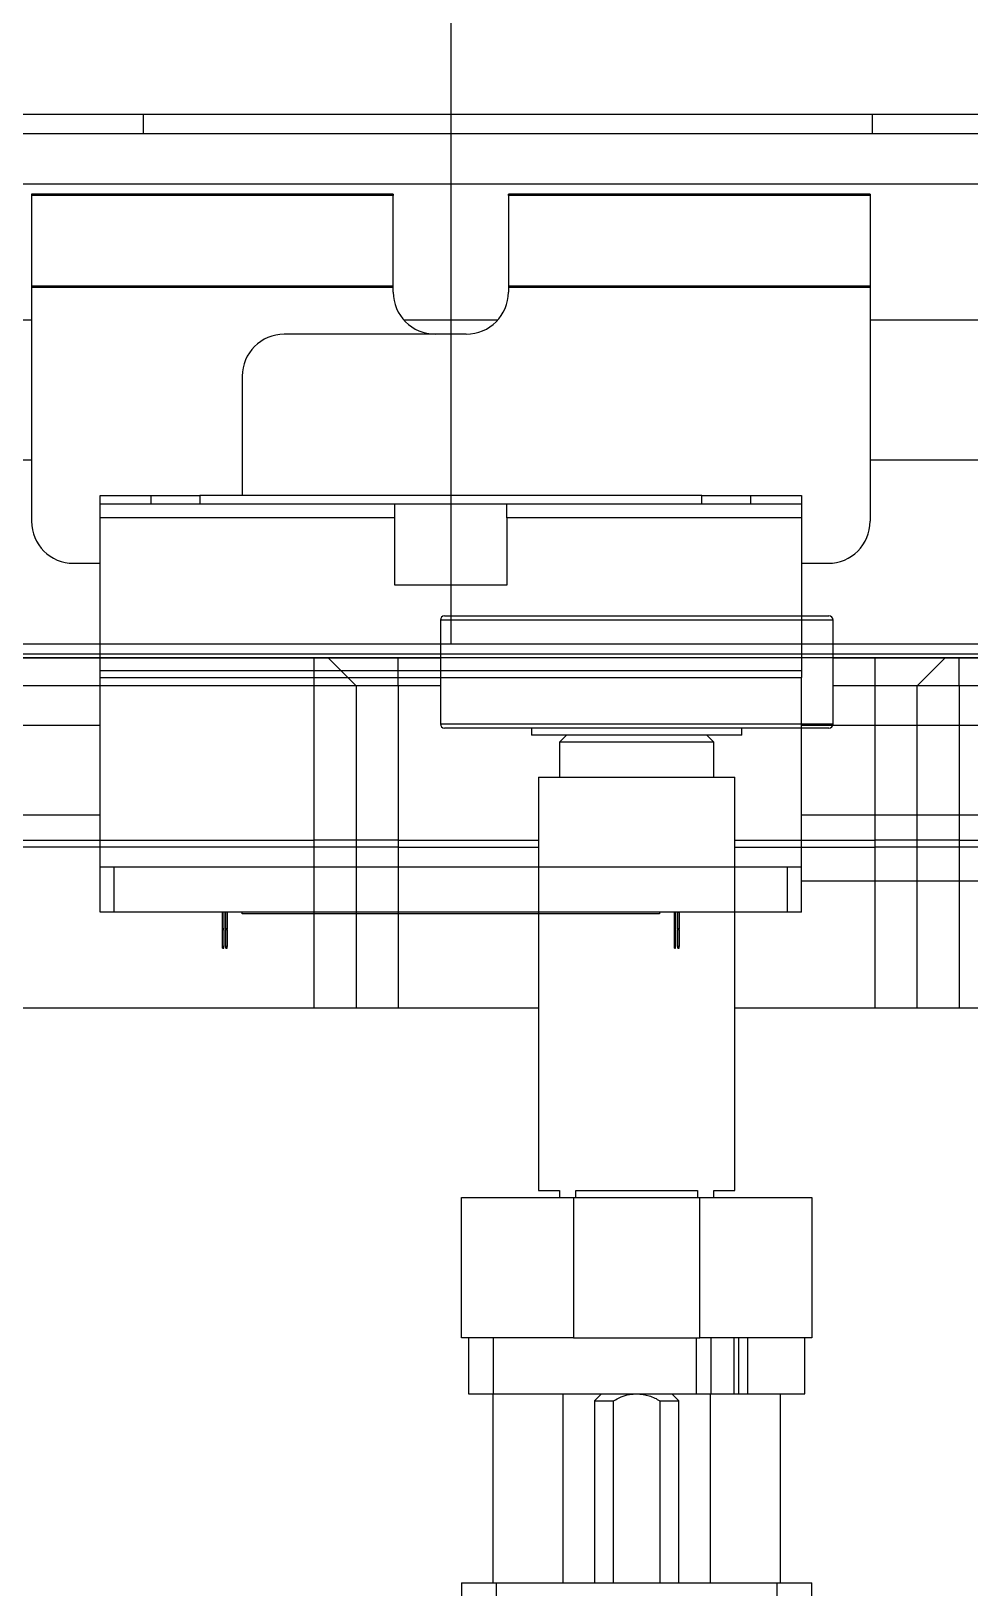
# Model space of a CAD drawing. Extents: x 500 to 100500, y -14500 to 21140.
# Drawn here: x 6953.3 to 7020.3, y -7054.4 to -6943.3 of the extents above; entities that cross this region are included whole.
import ezdxf

# ---------------------------------------------------------------- set-up
doc = ezdxf.new("R2010")
doc.units = 0
doc.layers.get('0').update_dxf_attribs({"linetype": 'CONTINUOUS'})

# ---------------------------------------------------------------- blocks, each defined once
blk = doc.blocks.new('SP R')
at = {"color": 3}
for p, q in [((17084.34, -97455.61), (17084.34, -97463.01)), ((17110.75, -97455.61), (17084.34, -97455.61)), ((17084.64, -97455.31), (17110.49, -97455.31)), ((17110.49, -97455.31), (17112.04, -97455.31)), ((17112.34, -97455.61), (17110.75, -97455.61)), ((17112.34, -97463.01), (17112.34, -97455.61)), ((16930.34, -97458.31), (17075.34, -97458.31)), ((17075.34, -97460.31), (17075.34, -97458.31)), ((17075.34, -97458.31), (17076.34, -97458.31)), ((17078.34, -97460.31), (17076.34, -97458.31)), ((17076.34, -97458.31), (17081.34, -97458.31)), ((17081.34, -97460.31), (17081.34, -97458.31)), ((17081.34, -97458.31), (17084.34, -97458.31)), ((17112.34, -97458.31), (17115.34, -97458.31)), ((17115.34, -97460.31), (17115.34, -97458.31)), ((17115.34, -97458.31), (17120.34, -97458.31)), ((17118.34, -97460.31), (17120.34, -97458.31)), ((17120.34, -97458.31), (17121.34, -97458.31)), ((17121.34, -97460.31), (17121.34, -97458.31)), ((17121.34, -97458.31), (18255.34, -97458.31)), ((17075.34, -97460.31), (16930.34, -97460.31)), ((17075.34, -97471.31), (17075.34, -97460.31)), ((17078.34, -97460.31), (17075.34, -97460.31)), ((17078.34, -97460.31), (17078.34, -97471.31)), ((17081.34, -97460.31), (17078.34, -97460.31)), ((17081.34, -97460.31), (17081.34, -97471.31)), ((17084.34, -97460.31), (17081.34, -97460.31)), ((17115.34, -97460.31), (17112.34, -97460.31)), ((17118.34, -97460.31), (17115.34, -97460.31)), ((17115.34, -97471.31), (17115.34, -97460.31)), ((17121.34, -97460.31), (17118.34, -97460.31)), ((17118.34, -97471.31), (17118.34, -97460.31)), ((17121.34, -97460.31), (17121.34, -97471.31)), ((18255.34, -97460.31), (17121.34, -97460.31)), ((17084.34, -97463.01), (17110.75, -97463.01)), ((17110.49, -97463.31), (17084.64, -97463.31)), ((17090.84, -97463.31), (17090.84, -97463.81)), ((17105.84, -97463.81), (17105.84, -97463.31)), ((17112.04, -97463.31), (17110.49, -97463.31)), ((17110.75, -97463.01), (17112.34, -97463.01)), ((17105.84, -97463.81), (17090.84, -97463.81)), ((17093.34, -97463.81), (17092.84, -97464.31)), ((17092.84, -97464.31), (17092.84, -97466.81)), ((17103.84, -97464.31), (17092.84, -97464.31)), ((17103.84, -97464.31), (17103.34, -97463.81)), ((17103.84, -97466.81), (17103.84, -97464.31)), ((17091.34, -97466.81), (17091.34, -97496.31)), ((17091.34, -97466.81), (17105.34, -97466.81)), ((17105.34, -97496.31), (17105.34, -97466.81)), ((16930.34, -97471.31), (17075.34, -97471.31)), ((17075.34, -97471.81), (16930.34, -97471.81)), ((17078.34, -97471.31), (17075.34, -97471.31)), ((17075.34, -97471.81), (17075.34, -97471.31)), ((17078.34, -97471.81), (17075.34, -97471.81)), ((17075.34, -97483.31), (17075.34, -97471.81)), ((17081.34, -97471.31), (17078.34, -97471.31)), ((17078.34, -97471.31), (17078.34, -97471.81)), ((17081.34, -97471.81), (17078.34, -97471.81)), ((17078.34, -97471.81), (17078.34, -97483.31)), ((17081.34, -97471.31), (17091.34, -97471.31)), ((17081.34, -97471.31), (17081.34, -97471.81)), ((17081.34, -97471.81), (17091.34, -97471.81)), ((17081.34, -97471.81), (17081.34, -97483.31)), ((17105.34, -97471.31), (17115.34, -97471.31)), ((17105.34, -97471.81), (17115.34, -97471.81)), ((17118.34, -97471.31), (17115.34, -97471.31)), ((17115.34, -97471.81), (17115.34, -97471.31)), ((17118.34, -97471.81), (17115.34, -97471.81)), ((17115.34, -97483.31), (17115.34, -97471.81)), ((17121.34, -97471.31), (17118.34, -97471.31)), ((17118.34, -97471.81), (17118.34, -97471.31)), ((17121.34, -97471.81), (17118.34, -97471.81)), ((17118.34, -97483.31), (17118.34, -97471.81)), ((17121.34, -97471.31), (18255.34, -97471.31)), ((17121.34, -97471.31), (17121.34, -97471.81)), ((18255.34, -97471.81), (17121.34, -97471.81)), ((17121.34, -97471.81), (17121.34, -97483.31)), ((17075.34, -97483.31), (16930.34, -97483.31)), ((17078.34, -97483.31), (17075.34, -97483.31)), ((17081.34, -97483.31), (17078.34, -97483.31)), ((17091.34, -97483.31), (17081.34, -97483.31)), ((17115.34, -97483.31), (17105.34, -97483.31)), ((17118.34, -97483.31), (17115.34, -97483.31)), ((17121.34, -97483.31), (17118.34, -97483.31)), ((18255.34, -97483.31), (17121.34, -97483.31)), ((17085.84, -97506.81), (17085.84, -97496.81)), ((17085.84, -97496.81), (17093.84, -97496.81)), ((17091.34, -97496.31), (17092.84, -97496.31)), ((17092.84, -97496.31), (17092.84, -97496.81)), ((17093.84, -97496.81), (17093.84, -97506.81)), ((17093.84, -97496.81), (17102.84, -97496.81)), ((17094.01, -97496.31), (17102.67, -97496.31)), ((17094.01, -97496.81), (17094.01, -97496.31)), ((17102.67, -97496.31), (17102.67, -97496.81)), ((17102.84, -97506.81), (17102.84, -97496.81)), ((17102.84, -97496.81), (17110.84, -97496.81)), ((17103.84, -97496.31), (17105.34, -97496.31)), ((17103.84, -97496.81), (17103.84, -97496.31)), ((17110.84, -97496.81), (17110.84, -97506.81)), ((17093.84, -97506.81), (17085.84, -97506.81)), ((17086.34, -97506.81), (17086.34, -97510.81)), ((17088.14, -97510.81), (17088.14, -97506.81)), ((17093.84, -97506.81), (17102.84, -97506.81)), ((17102.59, -97506.81), (17102.59, -97510.81)), ((17110.84, -97506.81), (17102.84, -97506.81)), ((17103.62, -97506.81), (17103.62, -97510.81)), ((17105.3, -97510.81), (17105.3, -97506.81)), ((17105.59, -97506.81), (17105.59, -97510.81)), ((17106.25, -97506.81), (17106.25, -97510.81)), ((17110.34, -97510.81), (17110.34, -97506.81)), ((17086.34, -97510.81), (17088.14, -97510.81)), ((17088.09, -97510.81), (17088.09, -97524.31)), ((17088.14, -97510.81), (17102.59, -97510.81)), ((17093.09, -97524.31), (17093.09, -97510.81)), ((17095.84, -97510.81), (17095.34, -97511.31)), ((17101.34, -97511.31), (17100.84, -97510.81)), ((17102.59, -97510.81), (17103.62, -97510.81)), ((17103.59, -97510.81), (17103.59, -97524.31)), ((17103.62, -97510.81), (17105.3, -97510.81)), ((17105.3, -97510.81), (17105.59, -97510.81)), ((17105.59, -97510.81), (17106.25, -97510.81)), ((17106.25, -97510.81), (17110.34, -97510.81)), ((17108.59, -97524.31), (17108.59, -97510.81)), ((17095.34, -97511.31), (17095.34, -97524.31)), ((17095.34, -97511.31), (17096.68, -97511.31)), ((17096.68, -97524.31), (17096.68, -97511.31)), ((17100, -97511.31), (17101.34, -97511.31)), ((17100, -97511.31), (17100, -97524.31)), ((17101.34, -97524.31), (17101.34, -97511.31)), ((17085.84, -97524.31), (17085.84, -97527.71)), ((17085.84, -97524.31), (17088.35, -97524.31)), ((17088.35, -97527.71), (17088.35, -97524.31)), ((17088.35, -97524.31), (17108.33, -97524.31)), ((17108.33, -97524.31), (17108.33, -97556.31)), ((17108.33, -97524.31), (17110.84, -97524.31)), ((17110.84, -97556.31), (17110.84, -97524.31))]:
    blk.add_line(p, q, dxfattribs=at)
for centre, start, end in [((17084.64, -97455.61), 90, 180), ((17112.04, -97455.61), 0, 90), ((17084.64, -97463.01), 180, 270), ((17112.04, -97463.01), 270, 0)]:
    blk.add_arc(centre, 0.3, start, end, dxfattribs=at)
for points, knots in [([(17096.68, -97511.31), (17097.05, -97511.12), (17097.58, -97510.85), (17098.17, -97510.82), (17098.34, -97510.81)], [0, 0, 0, 0, 0.701105, 1, 1, 1, 1]), ([(17098.34, -97510.81), (17098.65, -97510.84), (17099.23, -97510.9), (17099.75, -97511.17), (17100, -97511.31)], [0, 0, 0, 0, 0.520717, 1, 1, 1, 1])]:
    blk.add_open_spline(points, degree=3, knots=knots, dxfattribs=at)
blk = doc.blocks.new('KJVision F')
at = {"color": 2}
for p, q in [((8217.62, -71007.14, -10.47), (8217.62, -72337.14, -10.47)), ((7970.62, -72337.14, -10.47), (8464.62, -72337.14, -10.47))]:
    blk.add_line(p, q, dxfattribs=at)
blk = doc.blocks.new('KJprobe Card F')
at = {"color": 6}
for p, q in [((30488.7, -77429.49, 43.99), (30918.7, -77429.49, 43.99)), ((30628.5, -77429.49, 43.99), (30628.5, -77430.89, 43.99)), ((30680.5, -77429.49, 43.99), (30680.5, -77430.89, 43.99)), ((31000.7, -77430.89, 43.99), (30498.7, -77430.89, 43.99)), ((31000.7, -77434.49, 43.99), (30498.7, -77434.49, 43.99)), ((30620.55, -77435.19, 43.99), (30620.55, -77435.29, 43.99)), ((30646.34, -77435.19, 43.99), (30620.55, -77435.19, 43.99)), ((30646.34, -77435.29, 43.99), (30620.55, -77435.29, 43.99)), ((30620.55, -77435.29, 43.99), (30620.55, -77435.3, 43.99)), ((30646.34, -77435.3, 43.99), (30620.55, -77435.3, 43.99)), ((30620.55, -77435.3, 43.99), (30620.55, -77441.76, 43.99)), ((30646.34, -77435.19, 43.99), (30646.34, -77435.29, 43.99)), ((30646.34, -77435.3, 43.99), (30646.34, -77435.29, 43.99)), ((30646.34, -77441.76, 43.99), (30646.34, -77435.3, 43.99)), ((30654.55, -77435.29, 43.99), (30654.55, -77435.19, 43.99)), ((30680.35, -77435.19, 43.99), (30654.55, -77435.19, 43.99)), ((30680.35, -77435.29, 43.99), (30654.55, -77435.29, 43.99)), ((30654.55, -77435.29, 43.99), (30654.55, -77435.3, 43.99)), ((30680.35, -77435.3, 43.99), (30654.55, -77435.3, 43.99)), ((30654.55, -77435.3, 43.99), (30654.55, -77441.76, 43.99)), ((30680.35, -77435.19, 43.99), (30680.35, -77435.29, 43.99)), ((30680.35, -77435.29, 43.99), (30680.35, -77435.3, 43.99)), ((30680.35, -77435.3, 43.99), (30680.35, -77441.76, 43.99)), ((30646.34, -77441.76, 43.99), (30620.55, -77441.76, 43.99)), ((30620.55, -77441.76, 43.99), (30620.55, -77441.86, 43.99)), ((30646.34, -77441.86, 43.99), (30620.55, -77441.86, 43.99)), ((30620.55, -77441.86, 43.99), (30620.55, -77458.54, 43.99)), ((30646.34, -77441.86, 43.99), (30646.34, -77441.76, 43.99)), ((30646.34, -77442.19, 43.99), (30646.34, -77441.86, 43.99)), ((30680.35, -77441.76, 43.99), (30654.55, -77441.76, 43.99)), ((30654.55, -77441.76, 43.99), (30654.55, -77441.86, 43.99)), ((30680.35, -77441.86, 43.99), (30654.55, -77441.86, 43.99)), ((30654.55, -77441.86, 43.99), (30654.55, -77442.19, 43.99)), ((30680.35, -77441.76, 43.99), (30680.35, -77441.86, 43.99)), ((30680.35, -77441.86, 43.99), (30680.35, -77458.54, 43.99)), ((30620.55, -77444.19, 43.99), (30604.57, -77444.19, 43.99)), ((30653.79, -77444.19, 43.99), (30647.1, -77444.19, 43.99)), ((30696.32, -77444.19, 43.99), (30680.35, -77444.19, 43.99)), ((30651.55, -77445.19, 43.99), (30638.57, -77445.19, 43.99)), ((30635.57, -77448.19, 43.99), (30635.57, -77456.69, 43.99)), ((30620.55, -77454.19, 43.99), (30604.57, -77454.19, 43.99)), ((30696.32, -77454.19, 43.99), (30680.35, -77454.19, 43.99)), ((30625.45, -77457.29, 43.99), (30625.45, -77456.69, 43.99)), ((30625.45, -77456.69, 43.99), (30629.05, -77456.69, 43.99)), ((30629.05, -77456.69, 43.99), (30632.55, -77456.69, 43.99)), ((30629.05, -77456.69, 43.99), (30629.05, -77457.29, 43.99)), ((30632.55, -77456.69, 43.99), (30632.55, -77457.29, 43.99)), ((30668.35, -77456.69, 43.99), (30632.55, -77456.69, 43.99)), ((30668.35, -77457.29, 43.99), (30668.35, -77456.69, 43.99)), ((30668.35, -77456.69, 43.99), (30671.85, -77456.69, 43.99)), ((30671.85, -77456.69, 43.99), (30675.45, -77456.69, 43.99)), ((30671.85, -77457.29, 43.99), (30671.85, -77456.69, 43.99)), ((30675.45, -77456.69, 43.99), (30675.45, -77457.29, 43.99)), ((30625.45, -77458.29, 43.99), (30625.45, -77457.29, 43.99)), ((30625.45, -77457.29, 43.99), (30646.45, -77457.29, 43.99)), ((30646.45, -77458.29, 43.99), (30646.45, -77457.29, 43.99)), ((30646.45, -77457.29, 43.99), (30654.45, -77457.29, 43.99)), ((30654.45, -77457.29, 43.99), (30675.45, -77457.29, 43.99)), ((30654.45, -77458.29, 43.99), (30654.45, -77457.29, 43.99)), ((30675.45, -77457.29, 43.99), (30675.45, -77458.29, 43.99)), ((30646.45, -77458.29, 43.99), (30625.45, -77458.29, 43.99)), ((30625.45, -77469.19, 43.99), (30625.45, -77458.29, 43.99)), ((30646.45, -77463.09, 43.99), (30646.45, -77458.29, 43.99)), ((30675.45, -77458.29, 43.99), (30654.45, -77458.29, 43.99)), ((30654.45, -77458.29, 43.99), (30654.45, -77463.09, 43.99)), ((30675.45, -77458.29, 43.99), (30675.45, -77469.19, 43.99)), ((30623.55, -77461.54, 43.99), (30625.45, -77461.54, 43.99)), ((30675.45, -77461.54, 43.99), (30677.35, -77461.54, 43.99)), ((30654.45, -77463.09, 43.99), (30646.45, -77463.09, 43.99)), ((30625.45, -77469.69, 43.99), (30625.45, -77469.19, 43.99)), ((30625.45, -77469.19, 43.99), (30675.45, -77469.19, 43.99)), ((30625.45, -77483.23, 43.99), (30625.45, -77469.69, 43.99)), ((30625.45, -77469.69, 43.99), (30675.45, -77469.69, 43.99)), ((30675.45, -77469.19, 43.99), (30675.45, -77469.69, 43.99)), ((30675.45, -77483.23, 43.99), (30675.45, -77469.69, 43.99)), ((30605.67, -77473.09, 43.99), (30625.45, -77473.09, 43.99)), ((30675.45, -77473.09, 43.99), (30688.22, -77473.09, 43.99)), ((30605.67, -77479.49, 43.99), (30625.45, -77479.49, 43.99)), ((30675.45, -77479.49, 43.99), (30688.22, -77479.49, 43.99)), ((30675.45, -77483.23, 43.99), (30625.45, -77483.23, 43.99)), ((30625.45, -77486.43, 43.99), (30625.45, -77483.23, 43.99)), ((30626.45, -77486.43, 43.99), (30626.45, -77483.23, 43.99)), ((30674.45, -77483.23, 43.99), (30626.45, -77483.23, 43.99)), ((30674.45, -77486.43, 43.99), (30674.45, -77483.23, 43.99)), ((30675.45, -77486.43, 43.99), (30675.45, -77483.23, 43.99)), ((30675.45, -77484.19, 43.99), (30688.22, -77484.19, 43.99)), ((30626.45, -77486.43, 43.99), (30625.45, -77486.43, 43.99)), ((30674.45, -77486.43, 43.99), (30626.45, -77486.43, 43.99)), ((30634.15, -77486.44, 43.99), (30634.15, -77486.43, 43.99)), ((30634.27, -77486.44, 43.99), (30634.15, -77486.44, 43.99)), ((30634.17, -77487.61, 43.99), (30634.17, -77486.44, 43.99)), ((30634.25, -77486.44, 43.99), (30634.25, -77487.61, 43.99)), ((30634.27, -77486.44, 43.99), (30634.27, -77486.43, 43.99)), ((30634.39, -77486.44, 43.99), (30634.39, -77486.43, 43.99)), ((30634.51, -77486.44, 43.99), (30634.39, -77486.44, 43.99)), ((30634.41, -77487.61, 43.99), (30634.41, -77486.44, 43.99)), ((30634.49, -77486.44, 43.99), (30634.49, -77487.61, 43.99)), ((30634.51, -77486.44, 43.99), (30634.51, -77486.43, 43.99)), ((30635.57, -77486.44, 43.99), (30635.57, -77486.43, 43.99)), ((30635.57, -77486.54, 43.99), (30635.57, -77486.44, 43.99)), ((30665.32, -77486.44, 43.99), (30635.57, -77486.44, 43.99)), ((30635.82, -77486.44, 43.99), (30635.57, -77486.44, 43.99)), ((30665.32, -77486.54, 43.99), (30635.57, -77486.54, 43.99)), ((30635.82, -77486.44, 43.99), (30635.82, -77486.43, 43.99)), ((30636.07, -77486.44, 43.99), (30636.07, -77486.43, 43.99)), ((30636.32, -77486.44, 43.99), (30636.07, -77486.44, 43.99)), ((30636.32, -77486.44, 43.99), (30636.32, -77486.43, 43.99)), ((30636.57, -77486.44, 43.99), (30636.57, -77486.43, 43.99)), ((30636.82, -77486.44, 43.99), (30636.57, -77486.44, 43.99)), ((30636.82, -77486.44, 43.99), (30636.82, -77486.43, 43.99)), ((30637.07, -77486.44, 43.99), (30637.07, -77486.43, 43.99)), ((30637.32, -77486.44, 43.99), (30637.07, -77486.44, 43.99)), ((30637.32, -77486.44, 43.99), (30637.32, -77486.43, 43.99)), ((30637.57, -77486.44, 43.99), (30637.57, -77486.43, 43.99)), ((30637.82, -77486.44, 43.99), (30637.57, -77486.44, 43.99)), ((30637.82, -77486.44, 43.99), (30637.82, -77486.43, 43.99)), ((30638.07, -77486.44, 43.99), (30638.07, -77486.43, 43.99)), ((30638.32, -77486.44, 43.99), (30638.07, -77486.44, 43.99)), ((30638.32, -77486.44, 43.99), (30638.32, -77486.43, 43.99)), ((30638.57, -77486.44, 43.99), (30638.57, -77486.43, 43.99)), ((30638.82, -77486.44, 43.99), (30638.57, -77486.44, 43.99)), ((30638.82, -77486.44, 43.99), (30638.82, -77486.43, 43.99)), ((30639.07, -77486.44, 43.99), (30639.07, -77486.43, 43.99)), ((30639.32, -77486.44, 43.99), (30639.07, -77486.44, 43.99)), ((30639.32, -77486.44, 43.99), (30639.32, -77486.43, 43.99)), ((30639.57, -77486.44, 43.99), (30639.57, -77486.43, 43.99)), ((30639.82, -77486.44, 43.99), (30639.57, -77486.44, 43.99)), ((30639.82, -77486.44, 43.99), (30639.82, -77486.43, 43.99)), ((30640.07, -77486.44, 43.99), (30640.07, -77486.43, 43.99)), ((30640.32, -77486.44, 43.99), (30640.07, -77486.44, 43.99)), ((30640.32, -77486.44, 43.99), (30640.32, -77486.43, 43.99)), ((30640.57, -77486.44, 43.99), (30640.57, -77486.43, 43.99)), ((30640.82, -77486.44, 43.99), (30640.57, -77486.44, 43.99)), ((30640.82, -77486.44, 43.99), (30640.82, -77486.43, 43.99)), ((30641.07, -77486.44, 43.99), (30641.07, -77486.43, 43.99)), ((30641.32, -77486.44, 43.99), (30641.07, -77486.44, 43.99)), ((30641.32, -77486.44, 43.99), (30641.32, -77486.43, 43.99)), ((30641.57, -77486.44, 43.99), (30641.57, -77486.43, 43.99)), ((30641.82, -77486.44, 43.99), (30641.57, -77486.44, 43.99)), ((30641.82, -77486.44, 43.99), (30641.82, -77486.43, 43.99)), ((30642.07, -77486.44, 43.99), (30642.07, -77486.43, 43.99)), ((30642.32, -77486.44, 43.99), (30642.07, -77486.44, 43.99)), ((30642.32, -77486.44, 43.99), (30642.32, -77486.43, 43.99)), ((30642.57, -77486.44, 43.99), (30642.57, -77486.43, 43.99)), ((30642.82, -77486.44, 43.99), (30642.57, -77486.44, 43.99)), ((30642.82, -77486.44, 43.99), (30642.82, -77486.43, 43.99)), ((30643.07, -77486.44, 43.99), (30643.07, -77486.43, 43.99)), ((30643.32, -77486.44, 43.99), (30643.07, -77486.44, 43.99)), ((30643.32, -77486.44, 43.99), (30643.32, -77486.43, 43.99)), ((30643.57, -77486.44, 43.99), (30643.57, -77486.43, 43.99)), ((30643.82, -77486.44, 43.99), (30643.57, -77486.44, 43.99)), ((30643.82, -77486.44, 43.99), (30643.82, -77486.43, 43.99)), ((30644.07, -77486.44, 43.99), (30644.07, -77486.43, 43.99)), ((30644.32, -77486.44, 43.99), (30644.07, -77486.44, 43.99)), ((30644.32, -77486.44, 43.99), (30644.32, -77486.43, 43.99)), ((30644.57, -77486.44, 43.99), (30644.57, -77486.43, 43.99)), ((30644.82, -77486.44, 43.99), (30644.57, -77486.44, 43.99)), ((30644.82, -77486.44, 43.99), (30644.82, -77486.43, 43.99)), ((30645.07, -77486.44, 43.99), (30645.07, -77486.43, 43.99)), ((30645.32, -77486.44, 43.99), (30645.07, -77486.44, 43.99)), ((30645.32, -77486.44, 43.99), (30645.32, -77486.43, 43.99)), ((30645.57, -77486.44, 43.99), (30645.57, -77486.43, 43.99)), ((30645.82, -77486.44, 43.99), (30645.57, -77486.44, 43.99)), ((30645.82, -77486.44, 43.99), (30645.82, -77486.43, 43.99)), ((30646.07, -77486.44, 43.99), (30646.07, -77486.43, 43.99)), ((30646.32, -77486.44, 43.99), (30646.07, -77486.44, 43.99)), ((30646.32, -77486.44, 43.99), (30646.32, -77486.43, 43.99)), ((30646.57, -77486.44, 43.99), (30646.57, -77486.43, 43.99)), ((30646.82, -77486.44, 43.99), (30646.57, -77486.44, 43.99)), ((30646.82, -77486.44, 43.99), (30646.82, -77486.43, 43.99)), ((30647.07, -77486.44, 43.99), (30647.07, -77486.43, 43.99)), ((30647.32, -77486.44, 43.99), (30647.07, -77486.44, 43.99)), ((30647.32, -77486.44, 43.99), (30647.32, -77486.43, 43.99)), ((30647.57, -77486.44, 43.99), (30647.57, -77486.43, 43.99)), ((30647.82, -77486.44, 43.99), (30647.57, -77486.44, 43.99)), ((30647.82, -77486.44, 43.99), (30647.82, -77486.43, 43.99)), ((30648.07, -77486.44, 43.99), (30648.07, -77486.43, 43.99)), ((30648.32, -77486.44, 43.99), (30648.07, -77486.44, 43.99)), ((30648.32, -77486.44, 43.99), (30648.32, -77486.43, 43.99)), ((30648.57, -77486.44, 43.99), (30648.57, -77486.43, 43.99)), ((30648.82, -77486.44, 43.99), (30648.57, -77486.44, 43.99)), ((30648.82, -77486.44, 43.99), (30648.82, -77486.43, 43.99)), ((30649.07, -77486.44, 43.99), (30649.07, -77486.43, 43.99)), ((30649.32, -77486.44, 43.99), (30649.07, -77486.44, 43.99)), ((30649.32, -77486.44, 43.99), (30649.32, -77486.43, 43.99)), ((30649.57, -77486.44, 43.99), (30649.57, -77486.43, 43.99)), ((30649.82, -77486.44, 43.99), (30649.57, -77486.44, 43.99)), ((30649.82, -77486.44, 43.99), (30649.82, -77486.43, 43.99)), ((30650.07, -77486.44, 43.99), (30650.07, -77486.43, 43.99)), ((30650.32, -77486.44, 43.99), (30650.07, -77486.44, 43.99)), ((30650.32, -77486.44, 43.99), (30650.32, -77486.43, 43.99)), ((30650.57, -77486.44, 43.99), (30650.57, -77486.43, 43.99)), ((30650.82, -77486.44, 43.99), (30650.57, -77486.44, 43.99)), ((30650.82, -77486.44, 43.99), (30650.82, -77486.43, 43.99)), ((30651.07, -77486.44, 43.99), (30651.07, -77486.43, 43.99)), ((30651.32, -77486.44, 43.99), (30651.07, -77486.44, 43.99)), ((30651.32, -77486.44, 43.99), (30651.32, -77486.43, 43.99)), ((30651.57, -77486.44, 43.99), (30651.57, -77486.43, 43.99)), ((30651.82, -77486.44, 43.99), (30651.57, -77486.44, 43.99)), ((30651.82, -77486.44, 43.99), (30651.82, -77486.43, 43.99)), ((30652.07, -77486.44, 43.99), (30652.07, -77486.43, 43.99)), ((30652.32, -77486.44, 43.99), (30652.07, -77486.44, 43.99)), ((30652.32, -77486.44, 43.99), (30652.32, -77486.43, 43.99)), ((30652.57, -77486.44, 43.99), (30652.57, -77486.43, 43.99)), ((30652.82, -77486.44, 43.99), (30652.57, -77486.44, 43.99)), ((30652.82, -77486.44, 43.99), (30652.82, -77486.43, 43.99)), ((30653.07, -77486.44, 43.99), (30653.07, -77486.43, 43.99)), ((30653.32, -77486.44, 43.99), (30653.07, -77486.44, 43.99)), ((30653.32, -77486.44, 43.99), (30653.32, -77486.43, 43.99)), ((30653.57, -77486.44, 43.99), (30653.57, -77486.43, 43.99)), ((30653.82, -77486.44, 43.99), (30653.57, -77486.44, 43.99)), ((30653.82, -77486.44, 43.99), (30653.82, -77486.43, 43.99)), ((30654.07, -77486.44, 43.99), (30654.07, -77486.43, 43.99)), ((30654.32, -77486.44, 43.99), (30654.07, -77486.44, 43.99)), ((30654.32, -77486.44, 43.99), (30654.32, -77486.43, 43.99)), ((30654.57, -77486.44, 43.99), (30654.57, -77486.43, 43.99)), ((30654.82, -77486.44, 43.99), (30654.57, -77486.44, 43.99)), ((30654.82, -77486.44, 43.99), (30654.82, -77486.43, 43.99)), ((30655.07, -77486.44, 43.99), (30655.07, -77486.43, 43.99)), ((30655.32, -77486.44, 43.99), (30655.07, -77486.44, 43.99)), ((30655.32, -77486.44, 43.99), (30655.32, -77486.43, 43.99)), ((30655.57, -77486.44, 43.99), (30655.57, -77486.43, 43.99)), ((30655.82, -77486.44, 43.99), (30655.57, -77486.44, 43.99)), ((30655.82, -77486.44, 43.99), (30655.82, -77486.43, 43.99)), ((30656.07, -77486.44, 43.99), (30656.07, -77486.43, 43.99)), ((30656.32, -77486.44, 43.99), (30656.07, -77486.44, 43.99)), ((30656.32, -77486.44, 43.99), (30656.32, -77486.43, 43.99)), ((30656.57, -77486.44, 43.99), (30656.57, -77486.43, 43.99)), ((30656.82, -77486.44, 43.99), (30656.57, -77486.44, 43.99)), ((30656.82, -77486.44, 43.99), (30656.82, -77486.43, 43.99)), ((30657.07, -77486.44, 43.99), (30657.07, -77486.43, 43.99)), ((30657.32, -77486.44, 43.99), (30657.07, -77486.44, 43.99)), ((30657.32, -77486.44, 43.99), (30657.32, -77486.43, 43.99)), ((30657.57, -77486.44, 43.99), (30657.57, -77486.43, 43.99)), ((30657.82, -77486.44, 43.99), (30657.57, -77486.44, 43.99)), ((30657.82, -77486.44, 43.99), (30657.82, -77486.43, 43.99)), ((30658.07, -77486.44, 43.99), (30658.07, -77486.43, 43.99)), ((30658.32, -77486.44, 43.99), (30658.07, -77486.44, 43.99)), ((30658.32, -77486.44, 43.99), (30658.32, -77486.43, 43.99)), ((30658.57, -77486.44, 43.99), (30658.57, -77486.43, 43.99)), ((30658.82, -77486.44, 43.99), (30658.57, -77486.44, 43.99)), ((30658.82, -77486.44, 43.99), (30658.82, -77486.43, 43.99)), ((30659.07, -77486.44, 43.99), (30659.07, -77486.43, 43.99)), ((30659.32, -77486.44, 43.99), (30659.07, -77486.44, 43.99)), ((30659.32, -77486.44, 43.99), (30659.32, -77486.43, 43.99)), ((30659.57, -77486.44, 43.99), (30659.57, -77486.43, 43.99)), ((30659.82, -77486.44, 43.99), (30659.57, -77486.44, 43.99)), ((30659.82, -77486.44, 43.99), (30659.82, -77486.43, 43.99)), ((30660.07, -77486.44, 43.99), (30660.07, -77486.43, 43.99)), ((30660.32, -77486.44, 43.99), (30660.07, -77486.44, 43.99)), ((30660.32, -77486.44, 43.99), (30660.32, -77486.43, 43.99)), ((30660.57, -77486.44, 43.99), (30660.57, -77486.43, 43.99)), ((30660.82, -77486.44, 43.99), (30660.57, -77486.44, 43.99)), ((30660.82, -77486.44, 43.99), (30660.82, -77486.43, 43.99)), ((30661.07, -77486.44, 43.99), (30661.07, -77486.43, 43.99)), ((30661.32, -77486.44, 43.99), (30661.07, -77486.44, 43.99)), ((30661.32, -77486.44, 43.99), (30661.32, -77486.43, 43.99)), ((30661.57, -77486.44, 43.99), (30661.57, -77486.43, 43.99)), ((30661.82, -77486.44, 43.99), (30661.57, -77486.44, 43.99)), ((30661.82, -77486.44, 43.99), (30661.82, -77486.43, 43.99)), ((30662.07, -77486.44, 43.99), (30662.07, -77486.43, 43.99)), ((30662.32, -77486.44, 43.99), (30662.07, -77486.44, 43.99)), ((30662.32, -77486.44, 43.99), (30662.32, -77486.43, 43.99)), ((30662.57, -77486.44, 43.99), (30662.57, -77486.43, 43.99)), ((30662.82, -77486.44, 43.99), (30662.57, -77486.44, 43.99)), ((30662.82, -77486.44, 43.99), (30662.82, -77486.43, 43.99)), ((30663.07, -77486.44, 43.99), (30663.07, -77486.43, 43.99)), ((30663.32, -77486.44, 43.99), (30663.07, -77486.44, 43.99)), ((30663.32, -77486.44, 43.99), (30663.32, -77486.43, 43.99)), ((30663.57, -77486.44, 43.99), (30663.57, -77486.43, 43.99)), ((30663.82, -77486.44, 43.99), (30663.57, -77486.44, 43.99)), ((30663.82, -77486.44, 43.99), (30663.82, -77486.43, 43.99)), ((30664.07, -77486.44, 43.99), (30664.07, -77486.43, 43.99)), ((30664.32, -77486.44, 43.99), (30664.07, -77486.44, 43.99)), ((30664.32, -77486.44, 43.99), (30664.32, -77486.43, 43.99)), ((30664.57, -77486.44, 43.99), (30664.57, -77486.43, 43.99)), ((30664.82, -77486.44, 43.99), (30664.57, -77486.44, 43.99)), ((30664.82, -77486.44, 43.99), (30664.82, -77486.43, 43.99)), ((30665.07, -77486.44, 43.99), (30665.07, -77486.43, 43.99)), ((30665.32, -77486.44, 43.99), (30665.07, -77486.44, 43.99)), ((30665.32, -77486.44, 43.99), (30665.32, -77486.43, 43.99)), ((30665.32, -77486.44, 43.99), (30665.32, -77486.54, 43.99)), ((30666.38, -77486.44, 43.99), (30666.38, -77486.43, 43.99)), ((30666.38, -77486.44, 43.99), (30666.5, -77486.44, 43.99)), ((30666.4, -77487.61, 43.99), (30666.4, -77486.44, 43.99)), ((30666.48, -77486.44, 43.99), (30666.48, -77487.61, 43.99)), ((30666.5, -77486.44, 43.99), (30666.5, -77486.43, 43.99)), ((30666.62, -77486.44, 43.99), (30666.62, -77486.43, 43.99)), ((30666.62, -77486.44, 43.99), (30666.74, -77486.44, 43.99)), ((30666.64, -77487.61, 43.99), (30666.64, -77486.44, 43.99)), ((30666.72, -77486.44, 43.99), (30666.72, -77487.61, 43.99)), ((30666.74, -77486.44, 43.99), (30666.74, -77486.43, 43.99)), ((30675.45, -77486.43, 43.99), (30674.45, -77486.43, 43.99)), ((30634.25, -77487.61, 43.99), (30634.17, -77487.61, 43.99)), ((30634.17, -77487.66, 43.99), (30634.17, -77487.61, 43.99)), ((30634.17, -77487.66, 43.99), (30634.25, -77487.66, 43.99)), ((30634.17, -77488.89, 43.99), (30634.17, -77487.66, 43.99)), ((30634.25, -77487.66, 43.99), (30634.25, -77487.61, 43.99)), ((30634.25, -77487.66, 43.99), (30634.25, -77488.89, 43.99)), ((30634.49, -77487.61, 43.99), (30634.41, -77487.61, 43.99)), ((30634.41, -77487.66, 43.99), (30634.41, -77487.61, 43.99)), ((30634.41, -77487.66, 43.99), (30634.49, -77487.66, 43.99)), ((30634.41, -77488.89, 43.99), (30634.41, -77487.66, 43.99)), ((30634.49, -77487.66, 43.99), (30634.49, -77487.61, 43.99)), ((30634.49, -77487.66, 43.99), (30634.49, -77488.89, 43.99)), ((30666.48, -77487.61, 43.99), (30666.4, -77487.61, 43.99)), ((30666.4, -77487.66, 43.99), (30666.4, -77487.61, 43.99)), ((30666.4, -77488.89, 43.99), (30666.4, -77487.66, 43.99)), ((30666.4, -77487.66, 43.99), (30666.48, -77487.66, 43.99)), ((30666.48, -77487.66, 43.99), (30666.48, -77487.61, 43.99)), ((30666.48, -77487.66, 43.99), (30666.48, -77488.89, 43.99)), ((30666.72, -77487.61, 43.99), (30666.64, -77487.61, 43.99)), ((30666.64, -77487.66, 43.99), (30666.64, -77487.61, 43.99)), ((30666.64, -77488.89, 43.99), (30666.64, -77487.66, 43.99)), ((30666.64, -77487.66, 43.99), (30666.72, -77487.66, 43.99)), ((30666.72, -77487.66, 43.99), (30666.72, -77487.61, 43.99)), ((30666.72, -77487.66, 43.99), (30666.72, -77488.89, 43.99)), ((30634.25, -77488.89, 43.99), (30634.17, -77488.89, 43.99)), ((30634.17, -77488.9, 43.99), (30634.17, -77488.89, 43.99)), ((30634.17, -77488.9, 43.99), (30634.25, -77488.9, 43.99)), ((30634.17, -77488.98, 43.99), (30634.17, -77488.9, 43.99)), ((30634.25, -77488.9, 43.99), (30634.25, -77488.89, 43.99)), ((30634.25, -77488.98, 43.99), (30634.25, -77488.9, 43.99)), ((30634.49, -77488.89, 43.99), (30634.41, -77488.89, 43.99)), ((30634.41, -77488.9, 43.99), (30634.41, -77488.89, 43.99)), ((30634.41, -77488.9, 43.99), (30634.49, -77488.9, 43.99)), ((30634.41, -77488.98, 43.99), (30634.41, -77488.9, 43.99)), ((30634.49, -77488.9, 43.99), (30634.49, -77488.89, 43.99)), ((30634.49, -77488.98, 43.99), (30634.49, -77488.9, 43.99)), ((30666.48, -77488.89, 43.99), (30666.4, -77488.89, 43.99)), ((30666.4, -77488.9, 43.99), (30666.4, -77488.89, 43.99)), ((30666.4, -77488.9, 43.99), (30666.48, -77488.9, 43.99)), ((30666.4, -77488.98, 43.99), (30666.4, -77488.9, 43.99)), ((30666.48, -77488.9, 43.99), (30666.48, -77488.89, 43.99)), ((30666.48, -77488.98, 43.99), (30666.48, -77488.9, 43.99)), ((30666.72, -77488.89, 43.99), (30666.64, -77488.89, 43.99)), ((30666.64, -77488.9, 43.99), (30666.64, -77488.89, 43.99)), ((30666.64, -77488.9, 43.99), (30666.72, -77488.9, 43.99)), ((30666.64, -77488.98, 43.99), (30666.64, -77488.9, 43.99)), ((30666.72, -77488.9, 43.99), (30666.72, -77488.89, 43.99)), ((30666.72, -77488.98, 43.99), (30666.72, -77488.9, 43.99)), ((30634.25, -77488.98, 43.99), (30634.17, -77488.98, 43.99)), ((30634.17, -77488.99, 43.99), (30634.17, -77488.98, 43.99)), ((30634.17, -77488.99, 43.99), (30634.25, -77488.99, 43.99)), ((30634.17, -77488.99, 43.99), (30634.25, -77488.99, 43.99)), ((30634.17, -77488.99, 43.99), (30634.17, -77488.99, 43.99)), ((30634.25, -77488.99, 43.99), (30634.25, -77488.98, 43.99)), ((30634.25, -77488.99, 43.99), (30634.25, -77488.99, 43.99)), ((30634.49, -77488.98, 43.99), (30634.41, -77488.98, 43.99)), ((30634.41, -77488.99, 43.99), (30634.41, -77488.98, 43.99)), ((30634.41, -77488.99, 43.99), (30634.49, -77488.99, 43.99)), ((30634.41, -77488.99, 43.99), (30634.49, -77488.99, 43.99)), ((30634.41, -77488.99, 43.99), (30634.41, -77488.99, 43.99)), ((30634.49, -77488.99, 43.99), (30634.49, -77488.98, 43.99)), ((30634.49, -77488.99, 43.99), (30634.49, -77488.99, 43.99)), ((30666.48, -77488.98, 43.99), (30666.4, -77488.98, 43.99)), ((30666.4, -77488.99, 43.99), (30666.4, -77488.98, 43.99)), ((30666.4, -77488.99, 43.99), (30666.48, -77488.99, 43.99)), ((30666.4, -77488.99, 43.99), (30666.48, -77488.99, 43.99)), ((30666.4, -77488.99, 43.99), (30666.4, -77488.99, 43.99)), ((30666.48, -77488.99, 43.99), (30666.48, -77488.98, 43.99)), ((30666.48, -77488.99, 43.99), (30666.48, -77488.99, 43.99)), ((30666.72, -77488.98, 43.99), (30666.64, -77488.98, 43.99)), ((30666.64, -77488.99, 43.99), (30666.64, -77488.98, 43.99)), ((30666.64, -77488.99, 43.99), (30666.72, -77488.99, 43.99)), ((30666.64, -77488.99, 43.99), (30666.72, -77488.99, 43.99)), ((30666.64, -77488.99, 43.99), (30666.64, -77488.99, 43.99)), ((30666.72, -77488.99, 43.99), (30666.72, -77488.98, 43.99)), ((30666.72, -77488.99, 43.99), (30666.72, -77488.99, 43.99))]:
    blk.add_line(p, q, dxfattribs=at)
for centre, start, end in [((30649.34, -77442.19, 43.99), 180, 270), ((30651.55, -77442.19, 43.99), 270, 0), ((30638.57, -77448.19, 43.99), 90, 180), ((30623.55, -77458.54, 43.99), 180, 270), ((30677.35, -77458.54, 43.99), 270, 0)]:
    blk.add_arc(centre, 3, start, end, dxfattribs=at)
blk = doc.blocks.new('glass 1500')
at = {"color": 1, "elevation": -75.82}
blk.add_lwpolyline([(-6068.99, -93219.95), (-4568.99, -93219.95), (-4568.99, -93220.25), (-6068.99, -93220.25)], close=True, dxfattribs=at)

msp = doc.modelspace()

# ---------------------------------------------------------------- block references
for name, p in [('KJVision F', (-1234.37, 65350.1, -65.34)), ('KJprobe Card F', (-23667.2, 70480.25, -119.8))]:
    msp.add_blockref(name, p)
at = {"color": 0}
for name, p in [('SP R', (-10101.84, 90470.27, -75.82)), ('glass 1500', (12905.49, 86232.21))]:
    msp.add_blockref(name, p, dxfattribs=at)

doc.saveas('drawing.dxf')
